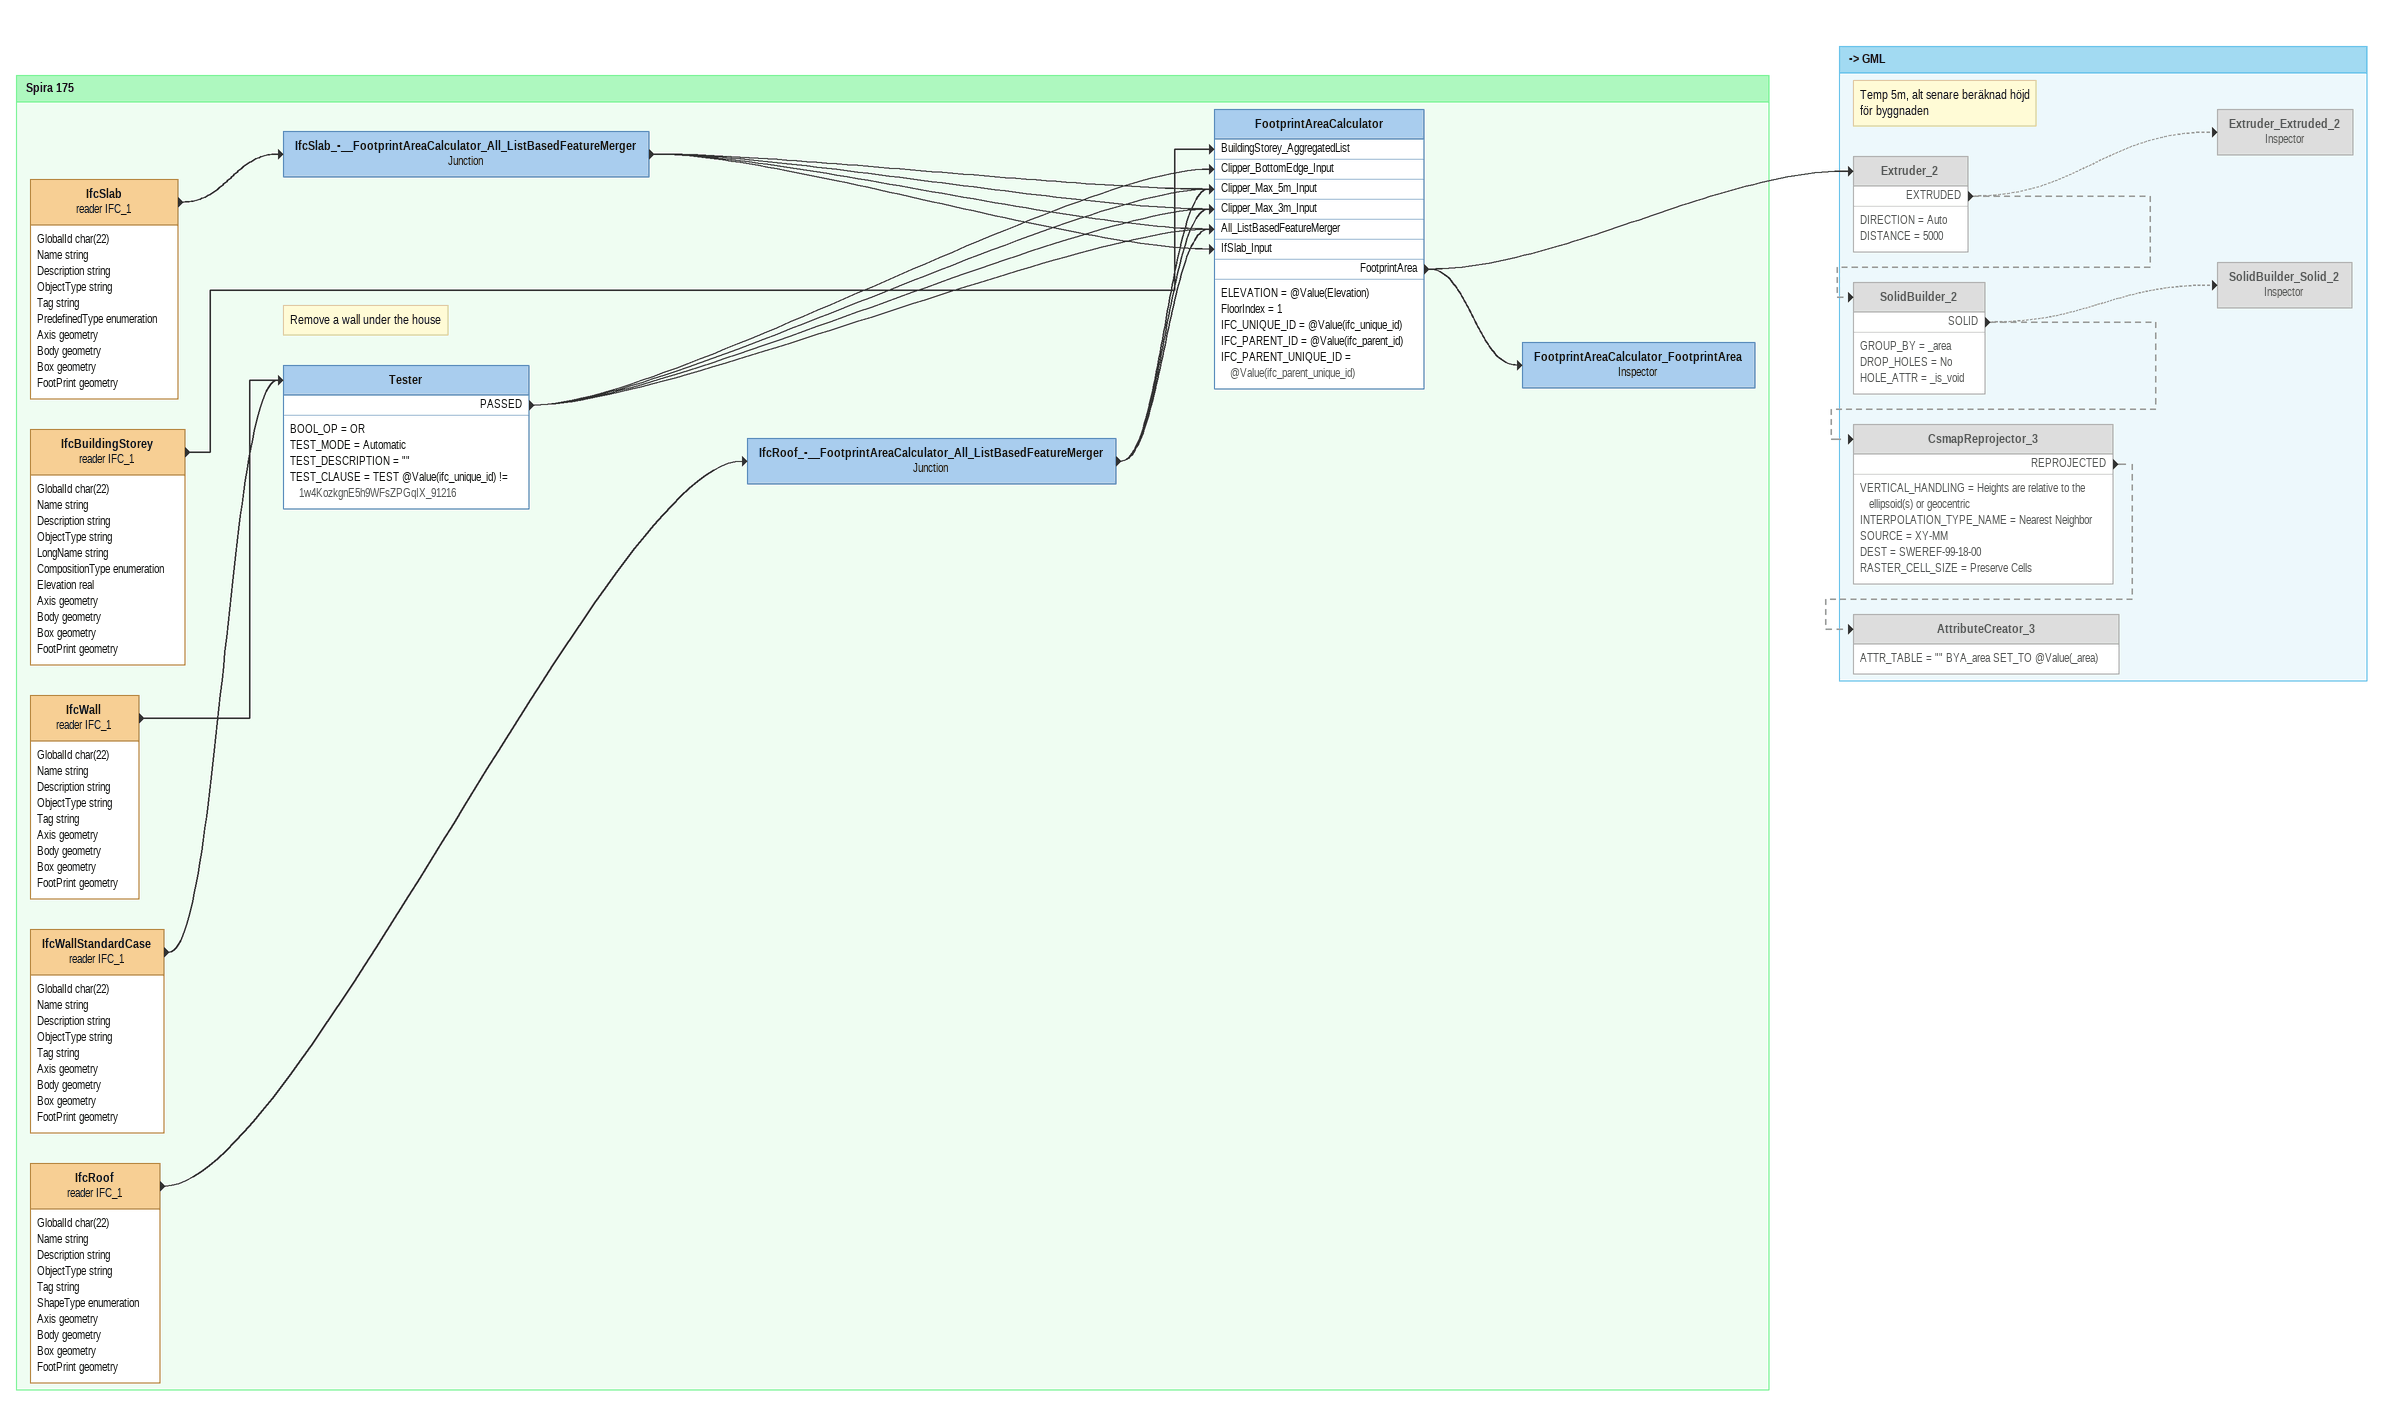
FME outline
Bookmark: Spira 175
IfcSlab (reader IFC_1)
    attributes: GlobalId char(22), Name string, Description string, ObjectType string, Tag string, PredefinedType enumeration, Axis geometry, Body geometry, Box geometry, FootPrint geometry
    -> IfcSlab_-__FootprintAreaCalculator_All_ListBasedFeatureMerger
IfcSlab_-__FootprintAreaCalculator_All_ListBasedFeatureMerger: Junction
    -> FootprintAreaCalculator [All_ListBasedFeatureMerger]
    -> FootprintAreaCalculator [IfSlab_Input]
    -> FootprintAreaCalculator [Clipper_Max_3m_Input]
    -> FootprintAreaCalculator [Clipper_Max_5m_Input]
IfcBuildingStorey (reader IFC_1)
    attributes: GlobalId char(22), Name string, Description string, ObjectType string, LongName string, CompositionType enumeration, Elevation real, Axis geometry, Body geometry, Box geometry, FootPrint geometry
    -> FootprintAreaCalculator [BuildingStorey_AggregatedList]
IfcWall (reader IFC_1)
    attributes: GlobalId char(22), Name string, Description string, ObjectType string, Tag string, Axis geometry, Body geometry, Box geometry, FootPrint geometry
    -> Tester
IfcWallStandardCase (reader IFC_1)
    attributes: GlobalId char(22), Name string, Description string, ObjectType string, Tag string, Axis geometry, Body geometry, Box geometry, FootPrint geometry
    -> Tester
Note: Remove a wall under the house
Tester
    BOOL_OP = OR
    TEST_MODE = Automatic
    TEST_DESCRIPTION = ""
    TEST_CLAUSE = TEST @Value(ifc_unique_id) != 1w4KozkgnE5h9WFsZPGqIX_91216
    PASSED -> FootprintAreaCalculator [Clipper_BottomEdge_Input]
    PASSED -> FootprintAreaCalculator [Clipper_Max_5m_Input]
    PASSED -> FootprintAreaCalculator [Clipper_Max_3m_Input]
    PASSED -> FootprintAreaCalculator [All_ListBasedFeatureMerger]
IfcRoof (reader IFC_1)
    attributes: GlobalId char(22), Name string, Description string, ObjectType string, Tag string, ShapeType enumeration, Axis geometry, Body geometry, Box geometry, FootPrint geometry
    -> IfcRoof_-__FootprintAreaCalculator_All_ListBasedFeatureMerger
IfcRoof_-__FootprintAreaCalculator_All_ListBasedFeatureMerger: Junction
    -> FootprintAreaCalculator [Clipper_Max_5m_Input]
    -> FootprintAreaCalculator [Clipper_Max_3m_Input]
    -> FootprintAreaCalculator [All_ListBasedFeatureMerger]
FootprintAreaCalculator
    ELEVATION = @Value(Elevation)
    FloorIndex = 1
    IFC_UNIQUE_ID = @Value(ifc_unique_id)
    IFC_PARENT_ID = @Value(ifc_parent_id)
    IFC_PARENT_UNIQUE_ID = @Value(ifc_parent_unique_id)
    FootprintArea -> Extruder_2
    FootprintArea -> FootprintAreaCalculator_FootprintArea
FootprintAreaCalculator_FootprintArea: Inspector

Bookmark: -> GML
Note: Temp 5m, alt senare beräknad höjd / för byggnaden
Extruder_2 [off]
    DIRECTION = Auto
    DISTANCE = 5000
    EXTRUDED -> Extruder_Extruded_2 [off]
    EXTRUDED -> SolidBuilder_2 [off]
Extruder_Extruded_2: Inspector [off]
SolidBuilder_2 [off]
    GROUP_BY = _area
    DROP_HOLES = No
    HOLE_ATTR = _is_void
    SOLID -> SolidBuilder_Solid_2 [off]
    SOLID -> CsmapReprojector_3 [off]
SolidBuilder_Solid_2: Inspector [off]
CsmapReprojector_3 [off]
    VERTICAL_HANDLING = Heights are relative to the ellipsoid(s) or geocentric
    INTERPOLATION_TYPE_NAME = Nearest Neighbor
    SOURCE = XY-MM
    DEST = SWEREF-99-18-00
    RASTER_CELL_SIZE = Preserve Cells
    REPROJECTED -> AttributeCreator_3 [off]
AttributeCreator_3 [off]
    ATTR_TABLE = "" BYA_area SET_TO @Value(_area)
